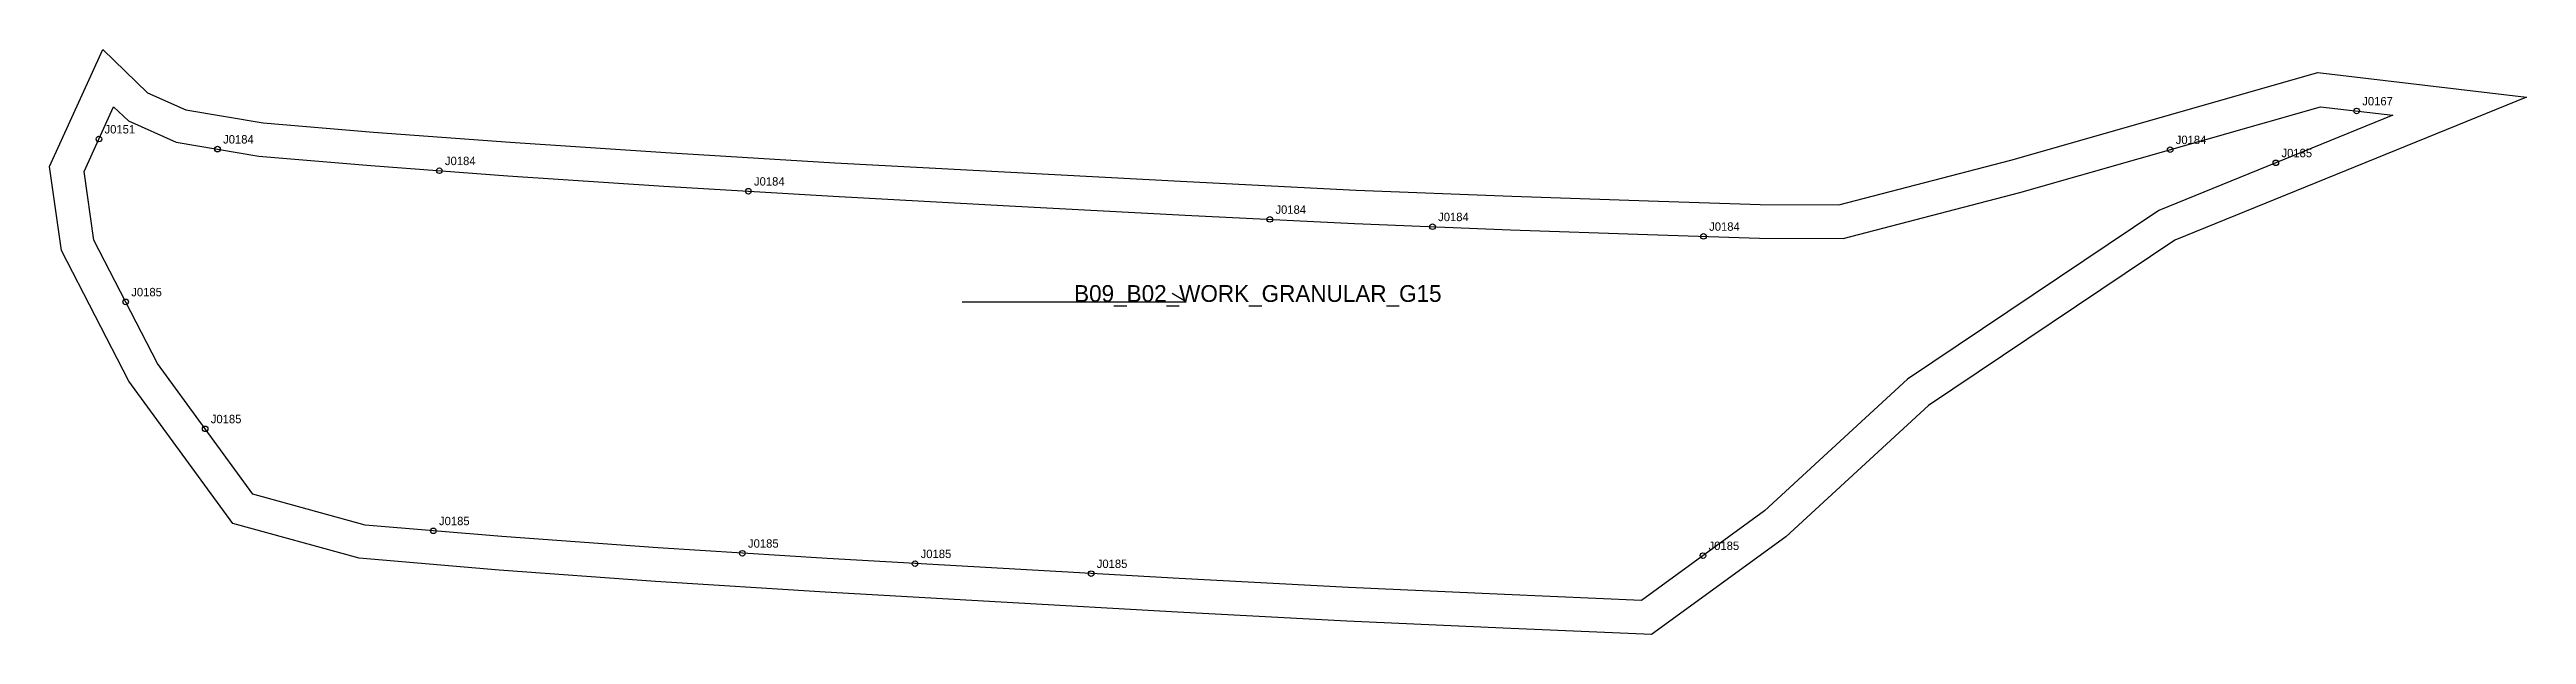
# Model space of a CAD drawing. Header units: millimetres. Extents: x -23 to 861, y -189 to 20.
import ezdxf

# ---------------------------------------------------------------- set-up
doc = ezdxf.new("R2010")
doc.units = ezdxf.units.MM
for name, color, linetype in [('CUT', 1, 'Continuous'), ('GRAIN', 3, 'Continuous'), ('LABEL', 7, 'Continuous'), ('NOTCH', 2, 'Continuous'), ('SEW', 5, 'Continuous')]:
    doc.layers.add(name, color=color, linetype=linetype)

msp = doc.modelspace()

# ---------------------------------------------------------------- linework, layer by layer
at = {"layer": 'CUT'}
msp.add_lwpolyline([(-3.89, 20.45), (12.09, 5.01), (25.8, -1.07), (53.3, -5.74), (92.77, -9.08), (141.44, -12.71), (197.02, -16.4), (257.35, -20.01), (320.14, -23.4), (382.94, -26.76), (443.28, -29.76), (498.87, -31.99), (547.65, -33.67), (587.53, -34.97), (615.58, -35.08), (676.96, -19.1), (786.43, 12.2), (860.91, 3.45), (735.42, -47.7), (647.53, -106.73), (596.67, -153.61), (548.77, -188.54), (495.76, -186.22), (440.02, -183.72), (379.54, -180.52), (316.69, -176.99), (253.82, -173.42), (193.32, -169.56), (137.54, -165.52), (87.58, -161.29), (42.47, -148.83), (5.39, -98.08), (-18.65, -51.37), (-22.87, -21.34), (-3.89, 20.45)], close=True, dxfattribs=at)
at = {"layer": 'GRAIN'}
for p, q in [((302.7, -69.72), (382.7, -69.72)), ((382.7, -69.72), (377.7, -66.72))]:
    msp.add_line(p, q, dxfattribs=at)
at = {"layer": 'NOTCH'}
for centre in [(800.32, -1.52), (-5.25, -11.56), (37.05, -15.15), (733.77, -15.34), (116.21, -22.86), (771.49, -20.04), (226.47, -30.18), (412.53, -40.25), (470.58, -42.87), (567.28, -46.31), (4.29, -69.72), (32.66, -115.06), (114.09, -151.49), (224.34, -159.51), (285.95, -163.23), (348.78, -166.77), (567.07, -160.34)]:
    msp.add_circle(centre, 1, dxfattribs=at)
at = {"layer": 'SEW'}
msp.add_lwpolyline([(0, 0), (5.28, -5.1), (22.31, -12.65), (51.79, -17.65), (91.82, -21.04), (140.6, -24.68), (196.26, -28.37), (256.67, -31.99), (319.5, -35.39), (382.32, -38.74), (442.74, -41.75), (498.43, -43.99), (547.24, -45.66), (587.31, -46.97), (617.1, -47.08), (680.12, -30.67), (787.42, 0), (813.22, -3.03), (729.75, -37.05), (640.08, -97.28), (589.04, -144.32), (545.1, -176.36), (496.29, -174.23), (440.6, -171.74), (380.19, -168.54), (317.37, -165.01), (254.54, -161.44), (194.14, -157.59), (138.48, -153.55), (89.71, -149.43), (49.69, -138.38), (15.63, -91.75), (-7.05, -47.68), (-10.5, -23.13)], close=True, dxfattribs=at)

# ---------------------------------------------------------------- texts
at = {"layer": 'LABEL'}
for s, height, p in [('J0167', 3, (802.32, 0.48)), ('J0151', 3, (-3.25, -9.56)), ('J0184', 3, (39.05, -13.15)), ('J0184', 3, (735.77, -13.34)), ('J0185', 3, (773.49, -18.04)), ('J0184', 3, (118.21, -20.86)), ('J0184', 3, (228.47, -28.18)), ('J0184', 3, (414.53, -38.25)), ('J0184', 3, (472.58, -40.87)), ('J0184', 3, (569.28, -44.31)), ('J0185', 3, (6.29, -67.72)), ('B09_B02_WORK_GRANULAR_G15', 6, (342.7, -69.72)), ('J0185', 3, (34.66, -113.06)), ('J0185', 3, (116.09, -149.49)), ('J0185', 3, (226.34, -157.51)), ('J0185', 3, (287.95, -161.23)), ('J0185', 3, (569.07, -158.34)), ('J0185', 3, (350.78, -164.77))]:
    msp.add_text(s, height=height, dxfattribs=at).set_placement(p)

doc.saveas('drawing.dxf')
